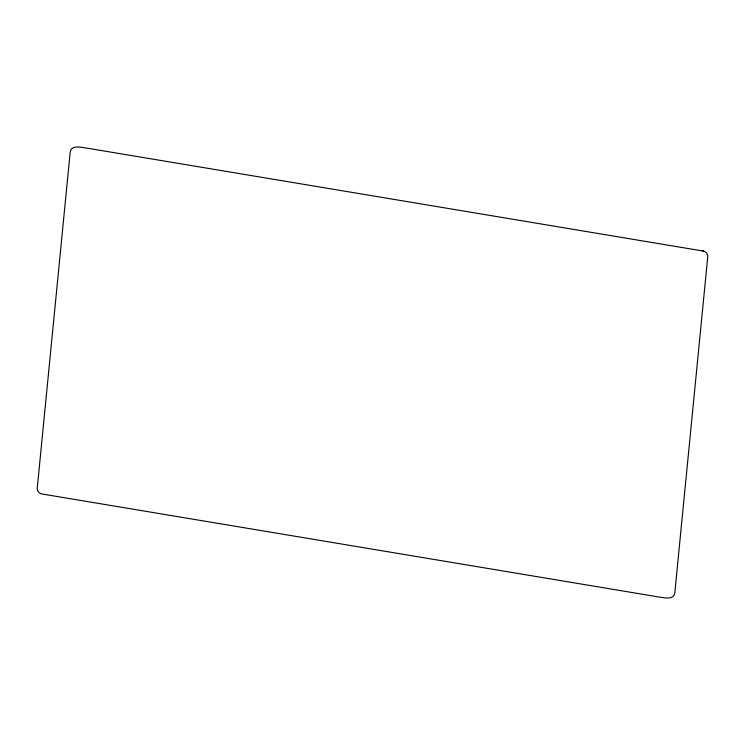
<?xml version="1.0" encoding="UTF-8"?>
<svg xmlns="http://www.w3.org/2000/svg" width="745" height="745" viewBox="0 0 745 745"><rect width="100%" height="100%" fill="white"/><g stroke="black" fill="none" stroke-linecap="round" stroke-linejoin="round"><path stroke-width="1.12" d="M702.852 250.99L86.29 148.022C81.633 147.557 71.334 144.456 70.207 152.027L37.259 488.068C36.924 490.955 39.252 493.777 42.148 494.01L658.71 596.978C663.357 597.462 673.657 600.572 674.793 592.973L707.741 256.932C708.076 254.045 705.748 251.223 702.852 250.99L703.764 251.158"/></g></svg>
